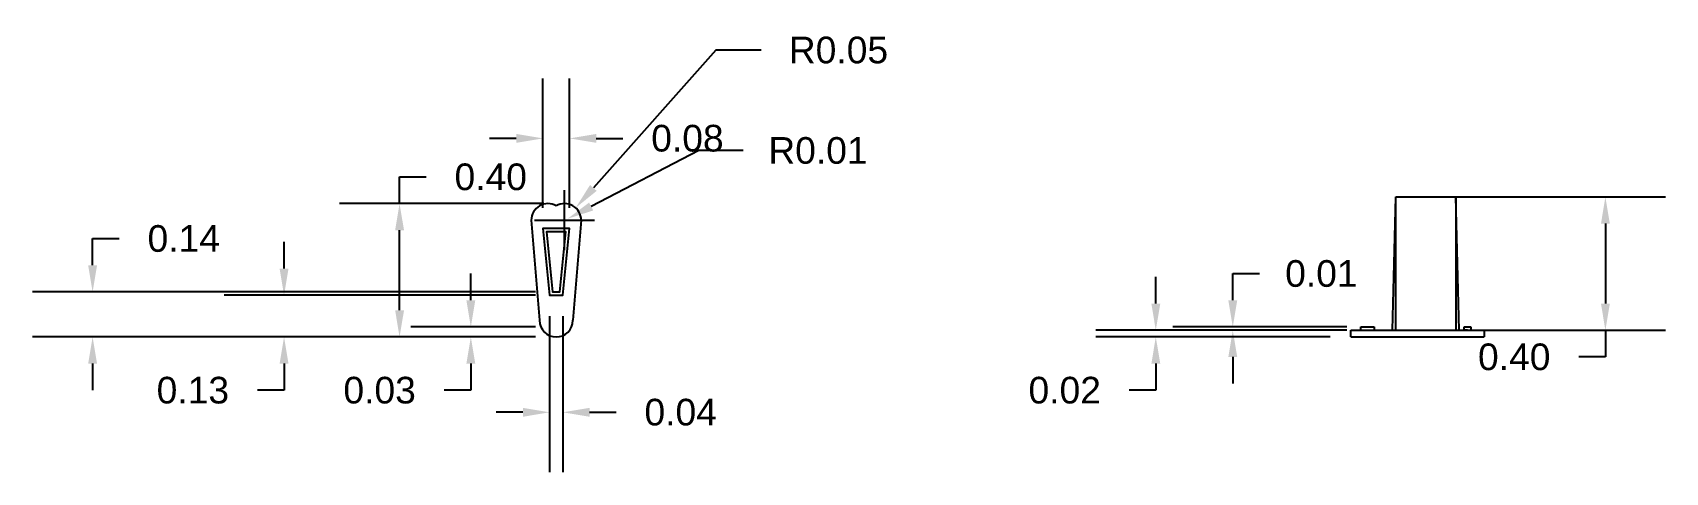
# Model space of a CAD drawing. Header units: inches. Extents: x 28.75 to 33.65, y 11.25 to 12.57.
import ezdxf

# ---------------------------------------------------------------- set-up
doc = ezdxf.new("R2010")
doc.units = ezdxf.units.IN
doc.header["$MEASUREMENT"] = 0
for name, color, linetype in [('Anotari', 40, 'Continuous'), ('Supori_3D', 3, 'Continuous'), ('Suruburi', 8, 'Continuous')]:
    doc.layers.add(name, color=color, linetype=linetype)
doc.styles.get("Standard").update_dxf_attribs({"font": 'arial.ttf'})
doc.dimstyles.get("Standard").update_dxf_attribs({"dimtxt": 0.18, "dimasz": 0.18, "dimexe": 0.18, "dimexo": 0.0625, "dimgap": 0.09, "dimtad": 0, "dimtih": 1, "dimtoh": 1, "dimdec": 4, "dimzin": 0, "dimdsep": 46, "dimtxsty": 'Standard', "dimcen": 0.09, "dimadec": 0, "dimazin": 0, "dimtfac": 1, "dimtdec": 4, "dimtofl": 0, "dimtmove": 0, "dimatfit": 3, "dimfxl": 1, "dimtolj": 1, "dimtzin": 0, "dimarcsym": 0})

# ---------------------------------------------------------------- blocks, each defined once
blk = doc.blocks.new('*D15')
at = {"layer": 'Anotari', "color": 0, "lineweight": -2, "transparency": 16777216}
for p, q in [((29.8522, 12.0597), (29.8522, 12.1397)), ((29.8522, 12.1397), (29.9322, 12.1397)), ((30.2852, 12.0597), (29.6722, 12.0597)), ((29.8522, 11.7397), (29.8522, 11.9797)), ((30.2602, 11.6597), (29.6722, 11.6597))]:
    blk.add_line(p, q, dxfattribs=at)
at = {"layer": 'Anotari', "color": 0, "transparency": 16777216}
for points in [[(29.8389, 11.9797), (29.8656, 11.9797), (29.8522, 12.0597)], [(29.8389, 11.7397), (29.8656, 11.7397), (29.8522, 11.6597)]]:
    blk.add_solid(points, dxfattribs=at)
at = {"layer": 'Defpoints', "color": 0, "transparency": 16777216}
for p in [(29.8522, 12.0597), (30.3477, 12.0597), (30.3227, 11.6597)]:
    blk.add_point(p, dxfattribs=at)
at = {"layer": 'Anotari', "color": 0, "transparency": 16777216, "insert": (30.126, 12.1397), "char_height": 0.08, "attachment_point": 5}
blk.add_mtext('\\A1;0.40', dxfattribs=at)
blk = doc.blocks.new('*D16')
at = {"layer": 'Anotari', "color": 0, "lineweight": -2, "transparency": 16777216}
for p, q in [((30.0662, 11.7697), (30.0662, 11.8497)), ((30.2602, 11.6897), (29.8862, 11.6897)), ((30.2602, 11.6597), (29.8862, 11.6597)), ((30.0662, 11.5797), (30.0662, 11.4997)), ((30.0662, 11.4997), (29.9862, 11.4997))]:
    blk.add_line(p, q, dxfattribs=at)
at = {"layer": 'Anotari', "color": 0, "transparency": 16777216}
for points in [[(30.0529, 11.7697), (30.0796, 11.7697), (30.0662, 11.6897)], [(30.0529, 11.5797), (30.0796, 11.5797), (30.0662, 11.6597)]]:
    blk.add_solid(points, dxfattribs=at)
at = {"layer": 'Defpoints', "color": 0, "transparency": 16777216}
for p in [(30.3227, 11.6897), (30.0662, 11.6597), (30.3227, 11.6597)]:
    blk.add_point(p, dxfattribs=at)
at = {"layer": 'Anotari', "color": 0, "transparency": 16777216, "insert": (29.7923, 11.4997), "char_height": 0.08, "attachment_point": 5}
blk.add_mtext('\\A1;0.03', dxfattribs=at)
blk = doc.blocks.new('*D17')
at = {"layer": 'Anotari', "color": 0, "lineweight": -2, "transparency": 16777216}
for p, q in [((29.5053, 11.8647), (29.5053, 11.9447)), ((30.2602, 11.7847), (29.3253, 11.7847)), ((30.2602, 11.6597), (29.3253, 11.6597)), ((29.5053, 11.5797), (29.5053, 11.4997)), ((29.5053, 11.4997), (29.4253, 11.4997))]:
    blk.add_line(p, q, dxfattribs=at)
at = {"layer": 'Anotari', "color": 0, "transparency": 16777216}
for points in [[(29.4919, 11.8647), (29.5186, 11.8647), (29.5053, 11.7847)], [(29.4919, 11.5797), (29.5186, 11.5797), (29.5053, 11.6597)]]:
    blk.add_solid(points, dxfattribs=at)
at = {"layer": 'Defpoints', "color": 0, "transparency": 16777216}
for p in [(30.3227, 11.7847), (29.5053, 11.6597), (30.3227, 11.6597)]:
    blk.add_point(p, dxfattribs=at)
at = {"layer": 'Anotari', "color": 0, "transparency": 16777216, "insert": (29.2314, 11.4997), "char_height": 0.08, "attachment_point": 5}
blk.add_mtext('\\A1;0.13', dxfattribs=at)
blk = doc.blocks.new('*D18')
at = {"layer": 'Anotari', "color": 0, "lineweight": -2, "transparency": 16777216}
for p, q in [((28.9303, 11.8747), (28.9303, 11.9547)), ((28.9303, 11.9547), (29.0103, 11.9547)), ((30.2602, 11.7947), (28.7503, 11.7947)), ((30.2602, 11.6597), (28.7503, 11.6597)), ((28.9303, 11.5797), (28.9303, 11.4997))]:
    blk.add_line(p, q, dxfattribs=at)
at = {"layer": 'Anotari', "color": 0, "transparency": 16777216}
for points in [[(28.917, 11.8747), (28.9437, 11.8747), (28.9303, 11.7947)], [(28.917, 11.5797), (28.9437, 11.5797), (28.9303, 11.6597)]]:
    blk.add_solid(points, dxfattribs=at)
at = {"layer": 'Defpoints', "color": 0, "transparency": 16777216}
for p in [(28.9303, 11.7947), (30.3227, 11.7947), (30.3227, 11.6597)]:
    blk.add_point(p, dxfattribs=at)
at = {"layer": 'Anotari', "color": 0, "transparency": 16777216, "insert": (29.2041, 11.9547), "char_height": 0.08, "attachment_point": 5}
blk.add_mtext('\\A1;0.14', dxfattribs=at)
blk = doc.blocks.new('*D19')
at = {"layer": 'Anotari', "color": 0, "lineweight": -2, "transparency": 16777216}
for p, q in [((30.3027, 11.7222), (30.3027, 11.2538)), ((30.3427, 11.7222), (30.3427, 11.2538)), ((30.2227, 11.4338), (30.1427, 11.4338)), ((30.4227, 11.4338), (30.5027, 11.4338))]:
    blk.add_line(p, q, dxfattribs=at)
at = {"layer": 'Anotari', "color": 0, "transparency": 16777216}
for points in [[(30.2227, 11.4471), (30.2227, 11.4204), (30.3027, 11.4338)], [(30.4227, 11.4471), (30.4227, 11.4204), (30.3427, 11.4338)]]:
    blk.add_solid(points, dxfattribs=at)
at = {"layer": 'Defpoints', "color": 0, "transparency": 16777216}
for p in [(30.3027, 11.7847), (30.3427, 11.7847), (30.3427, 11.4338)]:
    blk.add_point(p, dxfattribs=at)
at = {"layer": 'Anotari', "color": 0, "transparency": 16777216, "insert": (30.6964, 11.4338), "char_height": 0.08, "attachment_point": 5}
blk.add_mtext('\\A1;0.04', dxfattribs=at)
blk = doc.blocks.new('*D20')
at = {"layer": 'Anotari', "color": 0, "lineweight": -2, "transparency": 16777216}
for p, q in [((30.2827, 12.0472), (30.2827, 12.4355)), ((30.3627, 12.0472), (30.3627, 12.4355)), ((30.2027, 12.2555), (30.1227, 12.2555)), ((30.4427, 12.2555), (30.5227, 12.2555))]:
    blk.add_line(p, q, dxfattribs=at)
at = {"layer": 'Anotari', "color": 0, "transparency": 16777216}
for points in [[(30.2027, 12.2688), (30.2027, 12.2422), (30.2827, 12.2555)], [(30.4427, 12.2688), (30.4427, 12.2422), (30.3627, 12.2555)]]:
    blk.add_solid(points, dxfattribs=at)
at = {"layer": 'Defpoints', "color": 0, "transparency": 16777216}
for p in [(30.3627, 12.2555), (30.2827, 11.9847), (30.3627, 11.9847)]:
    blk.add_point(p, dxfattribs=at)
at = {"layer": 'Anotari', "color": 0, "transparency": 16777216, "insert": (30.7167, 12.2555), "char_height": 0.08, "attachment_point": 5}
blk.add_mtext('\\A1;0.08', dxfattribs=at)
blk = doc.blocks.new('*D21')
at = {"layer": 'Anotari', "color": 0, "lineweight": -2, "transparency": 16777216}
for p, q in [((30.802, 12.5201), (30.4341, 12.1068)), ((30.9377, 12.5201), (30.802, 12.5201)), ((30.3477, 11.9197), (30.3477, 12.0997)), ((30.2577, 12.0097), (30.4377, 12.0097))]:
    blk.add_line(p, q, dxfattribs=at)
at = {"layer": 'Anotari', "color": 0, "transparency": 16777216}
blk.add_solid([(30.4242, 12.1157), (30.4441, 12.098), (30.381, 12.0471)], dxfattribs=at)
at = {"layer": 'Defpoints', "color": 0, "transparency": 16777216}
for p in [(30.381, 12.0471), (30.3477, 12.0097)]:
    blk.add_point(p, dxfattribs=at)
at = {"layer": 'Anotari', "color": 0, "transparency": 16777216, "insert": (31.1702, 12.5201), "char_height": 0.08, "attachment_point": 5}
blk.add_mtext('\\A1;R0.05', dxfattribs=at)
blk = doc.blocks.new('*D22')
at = {"layer": 'Anotari', "color": 0, "lineweight": -2, "transparency": 16777216}
for p, q in [((30.7506, 12.2188), (30.4276, 12.0512)), ((30.8842, 12.2188), (30.7506, 12.2188)), ((30.3477, 11.9197), (30.3477, 12.0997)), ((30.2577, 12.0097), (30.4377, 12.0097))]:
    blk.add_line(p, q, dxfattribs=at)
at = {"layer": 'Anotari', "color": 0, "transparency": 16777216}
blk.add_solid([(30.4215, 12.063), (30.4337, 12.0393), (30.3566, 12.0143)], dxfattribs=at)
at = {"layer": 'Defpoints', "color": 0, "transparency": 16777216}
for p in [(30.3566, 12.0143), (30.3477, 12.0097)]:
    blk.add_point(p, dxfattribs=at)
at = {"layer": 'Anotari', "color": 0, "transparency": 16777216, "insert": (31.1087, 12.2188), "char_height": 0.08, "attachment_point": 5}
blk.add_mtext('\\A1;R0.01', dxfattribs=at)
blk = doc.blocks.new('*D23')
at = {"layer": 'Anotari', "color": 0, "lineweight": -3, "transparency": 16777216}
for p, q in [((32.1232, 11.7597), (32.1232, 11.8397)), ((32.1232, 11.5797), (32.1232, 11.4997)), ((32.1232, 11.4997), (32.0432, 11.4997))]:
    blk.add_line(p, q, dxfattribs=at)
at = {"layer": 'Anotari', "color": 0, "lineweight": -2, "transparency": 16777216}
for p, q in [((32.6465, 11.6797), (31.9432, 11.6797)), ((32.6465, 11.6597), (31.9432, 11.6597))]:
    blk.add_line(p, q, dxfattribs=at)
at = {"layer": 'Anotari', "color": 0, "transparency": 16777216}
for points in [[(32.1099, 11.7597), (32.1366, 11.7597), (32.1232, 11.6797)], [(32.1099, 11.5797), (32.1366, 11.5797), (32.1232, 11.6597)]]:
    blk.add_solid(points, dxfattribs=at)
at = {"layer": 'Defpoints', "color": 0, "transparency": 16777216}
for p in [(32.709, 11.6797), (32.1232, 11.6597), (32.709, 11.6597)]:
    blk.add_point(p, dxfattribs=at)
at = {"layer": 'Anotari', "color": 0, "transparency": 16777216, "insert": (31.8497, 11.4997), "char_height": 0.08, "attachment_point": 5}
blk.add_mtext('\\A1;0.02', dxfattribs=at)
blk = doc.blocks.new('*D24')
at = {"layer": 'Anotari', "color": 0, "lineweight": -2, "transparency": 16777216}
for p, q in [((32.9965, 12.0797), (33.6534, 12.0797)), ((32.9715, 11.6797), (33.6534, 11.6797))]:
    blk.add_line(p, q, dxfattribs=at)
at = {"layer": 'Anotari', "color": 0, "lineweight": -3, "transparency": 16777216}
for p, q in [((33.4734, 11.9997), (33.4734, 11.7597)), ((33.4734, 11.6797), (33.4734, 11.5997)), ((33.4734, 11.5997), (33.3934, 11.5997))]:
    blk.add_line(p, q, dxfattribs=at)
at = {"layer": 'Anotari', "color": 0, "transparency": 16777216}
for points in [[(33.4601, 11.9997), (33.4867, 11.9997), (33.4734, 12.0797)], [(33.4601, 11.7597), (33.4867, 11.7597), (33.4734, 11.6797)]]:
    blk.add_solid(points, dxfattribs=at)
at = {"layer": 'Defpoints', "color": 0, "transparency": 16777216}
for p in [(32.934, 12.0797), (32.909, 11.6797), (33.4734, 11.6797)]:
    blk.add_point(p, dxfattribs=at)
at = {"layer": 'Anotari', "color": 0, "transparency": 16777216, "insert": (33.1996, 11.5997), "char_height": 0.08, "attachment_point": 5}
blk.add_mtext('\\A1;0.40', dxfattribs=at)
blk = doc.blocks.new('*D25')
at = {"layer": 'Anotari', "color": 0, "lineweight": -2, "transparency": 16777216}
for p, q in [((32.3544, 11.7697), (32.3544, 11.8497)), ((32.3544, 11.8497), (32.4344, 11.8497)), ((32.6965, 11.6897), (32.1744, 11.6897)), ((32.6965, 11.6797), (32.1744, 11.6797)), ((32.3544, 11.5997), (32.3544, 11.5197))]:
    blk.add_line(p, q, dxfattribs=at)
at = {"layer": 'Anotari', "color": 0, "transparency": 16777216}
for points in [[(32.341, 11.7697), (32.3677, 11.7697), (32.3544, 11.6897)], [(32.341, 11.5997), (32.3677, 11.5997), (32.3544, 11.6797)]]:
    blk.add_solid(points, dxfattribs=at)
at = {"layer": 'Defpoints', "color": 0, "transparency": 16777216}
for p in [(32.3544, 11.6897), (32.759, 11.6897), (32.759, 11.6797)]:
    blk.add_point(p, dxfattribs=at)
at = {"layer": 'Anotari', "color": 0, "transparency": 16777216, "insert": (32.6205, 11.8497), "char_height": 0.08, "attachment_point": 5}
blk.add_mtext('\\A1;0.01', dxfattribs=at)

msp = doc.modelspace()

# ---------------------------------------------------------------- linework, layer by layer
at = {"layer": 'Supori_3D'}
for p, q in [((32.834, 11.6797), (32.844, 12.0797)), ((32.844, 11.6797), (32.844, 12.0797)), ((32.844, 12.0797), (33.024, 12.0797)), ((33.024, 12.0797), (33.024, 11.6797)), ((33.034, 11.6797), (33.024, 12.0797)), ((30.2477, 12.0097), (30.2727, 11.7097)), ((30.3977, 12.0097), (30.3727, 11.7097)), ((32.709, 11.6597), (32.709, 11.6797)), ((32.709, 11.6797), (33.109, 11.6797)), ((33.109, 11.6797), (33.109, 11.6597)), ((32.709, 11.6597), (33.109, 11.6597))]:
    msp.add_line(p, q, dxfattribs=at)
for points in [[(30.3227, 11.9847), (30.2827, 11.9847), (30.3027, 11.7847), (30.3227, 11.7847), (30.3427, 11.7847), (30.3627, 11.9847)], [(30.3227, 11.9747), (30.2938, 11.9747), (30.3118, 11.7947), (30.3227, 11.7947), (30.3337, 11.7947), (30.3517, 11.9747)]]:
    msp.add_lwpolyline(points, close=True, dxfattribs=at)
for centre, start, end in [((30.2977, 12.0097), 60, 180), ((30.3477, 12.0097), 0, 120), ((30.3227, 11.7097), 180, 0)]:
    msp.add_arc(centre, 0.05, start, end, dxfattribs=at)
at = {"layer": 'Suruburi'}
for p, q in [((32.739, 11.6797), (32.739, 11.6897)), ((32.739, 11.6897), (32.779, 11.6897)), ((32.739, 11.6797), (32.779, 11.6797)), ((32.779, 11.6897), (32.779, 11.6797)), ((33.049, 11.6797), (33.049, 11.6897)), ((33.049, 11.6897), (33.069, 11.6897)), ((33.059, 11.6797), (33.049, 11.6797)), ((33.059, 11.6797), (33.069, 11.6797)), ((33.069, 11.6897), (33.069, 11.6797))]:
    msp.add_line(p, q, dxfattribs=at)

# ---------------------------------------------------------------- dimensions: what is measured, and where the dimension line sits
at = {"layer": 'Anotari'}
for mpoint, picture, middle in [((30.381, 12.0471), '*D21', (31.1702, 12.5201)), ((30.3566, 12.0143), '*D22', (31.1087, 12.2188))]:
    dim = msp.add_radius_dim(center=(30.3477, 12.0097), mpoint=mpoint, dimstyle='Standard', override={"dimtxt": 0.08, "dimasz": 0.08, "dimdec": 2}, dxfattribs=at)
    dim.commit()
    dim.dimension.update_dxf_attribs({"geometry": picture, "text_midpoint": middle, "dimtype": 164})
for base, p1, p2, picture, middle in [((30.3627, 12.2555), (30.2827, 11.9847), (30.3627, 11.9847), '*D20', (30.7167, 12.2555)), ((30.3427, 11.4338), (30.3027, 11.7847), (30.3427, 11.7847), '*D19', (30.6964, 11.4338))]:
    dim = msp.add_linear_dim(base=base, p1=p1, p2=p2, dimstyle='Standard', override={"dimtxt": 0.08, "dimasz": 0.08, "dimdec": 2}, dxfattribs=at)
    dim.commit()
    dim.dimension.update_dxf_attribs({"geometry": picture, "text_midpoint": middle})
for base, p1, p2, override, picture, middle in [((29.8522, 12.0597), (30.3227, 11.6597), (30.3477, 12.0597), {"dimtxt": 0.08, "dimasz": 0.08, "dimdec": 2}, '*D15', (30.126, 12.1397)), ((33.4734, 11.6797), (32.934, 12.0797), (32.909, 11.6797), {"dimtxt": 0.08, "dimasz": 0.08, "dimdec": 2, "dimlwd": 65533}, '*D24', (33.1996, 11.5997)), ((28.9303269921, 11.794733422), (30.3227031287, 11.659733422), (30.3227031287, 11.794733422), {"dimtxt": 0.08, "dimasz": 0.08, "dimdec": 2}, '*D18', (29.2040650549, 11.954733422)), ((29.5052650604, 11.659733422), (30.3227031287, 11.784733422), (30.3227031287, 11.659733422), {"dimtxt": 0.08, "dimasz": 0.08, "dimdec": 2}, '*D17', (29.2313632868, 11.499733422)), ((32.3544, 11.6897), (32.759, 11.6797), (32.759, 11.6897), {"dimtxt": 0.08, "dimasz": 0.08, "dimdec": 2}, '*D25', (32.6205, 11.8497)), ((30.0662, 11.6597), (30.3227, 11.6897), (30.3227, 11.6597), {"dimtxt": 0.08, "dimasz": 0.08, "dimdec": 2}, '*D16', (29.7923, 11.4997)), ((32.1232, 11.6597), (32.709, 11.6797), (32.709, 11.6597), {"dimtxt": 0.08, "dimasz": 0.08, "dimdec": 2, "dimlwd": 65533}, '*D23', (31.8497, 11.4997))]:
    dim = msp.add_linear_dim(base=base, p1=p1, p2=p2, angle=90, dimstyle='Standard', override=override, dxfattribs=at)
    dim.commit()
    dim.dimension.update_dxf_attribs({"geometry": picture, "text_midpoint": middle})

doc.saveas('drawing.dxf')
